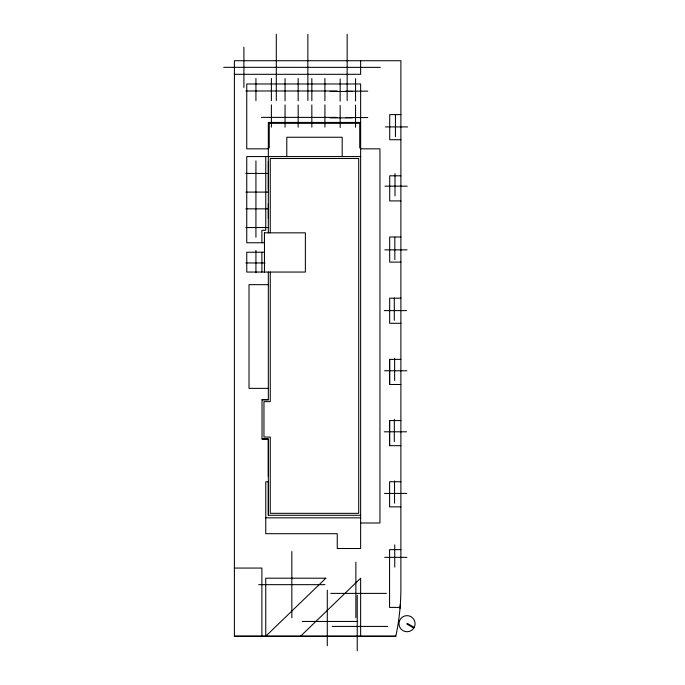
<?xml version="1.0" encoding="UTF-8"?>
<svg xmlns="http://www.w3.org/2000/svg" width="685" height="685" viewBox="0 0 685 685"><rect width="100%" height="100%" fill="white"/><g stroke="black" fill="none" stroke-linecap="round" stroke-linejoin="round"><path stroke-width="1.03" d="M261.893 242.764L261.893 230.263L265.754 230.263L265.754 156.565M264.47 252.234L246.754 252.234L246.754 272.056L305.373 272.056L305.373 232.84L264.47 232.84L264.47 242.764L246.754 242.764L246.754 156.565L360.635 156.565M360.635 515.291L268.332 515.291L268.332 481.812L265.754 481.812L265.754 533.701L337.251 533.701L337.251 548.514L360.635 548.514L360.635 83.981L246.754 83.981L246.754 148.842L268.332 148.842M268.332 476.477L268.332 438.991L262.021 438.957L262.021 399.749L268.332 399.749L268.332 272.056M268.332 218.284L268.332 203.924M268.332 189.865L268.332 161.386M400.888 445.678L389.594 445.67L389.602 420.556L400.888 420.556M400.888 384.49L389.619 384.482L389.628 359.368L400.888 359.368M389.619 445.67L389.628 420.556M389.637 384.482L389.645 359.368M400.006 608.434L400.323 604.427M395.81 636.211L234.39 636.211L234.39 60.725L400.888 60.725L400.888 588.346A228.182 228.182 0 0 1 395.802 636.262L234.39 636.211M300.552 636.219L360.635 578.217L360.635 636.254M223.755 67.318L380.278 67.378M234.39 74.314L360.635 74.314L360.635 60.725M245.906 90.977L337.114 90.985M345.531 91.148L367.759 91.148M330.136 91.456L352.364 91.456M400.888 114.609L389.731 114.609L389.722 139.723L400.888 139.731M261.37 117.383L337.114 117.392M345.531 117.563L367.759 117.563M330.136 117.863L352.364 117.863M360.635 122.435L268.332 122.435L268.332 232.84M385.424 126.913L407.652 126.913M268.332 147.943L269.239 147.943L269.239 123.334L359.728 123.334L359.728 147.943L360.635 147.943M360.635 148.842L379.952 148.842L379.952 522.997L360.635 522.997M245.906 173.425L268.143 173.425M400.888 175.797L389.714 175.797L389.705 200.919L400.888 200.919M384.97 186.157L407.198 186.157M245.906 192.1L268.143 192.1M245.906 208.848L268.143 208.848M245.906 227.531L268.143 227.531M400.888 236.993L389.688 236.984L389.679 262.107L400.888 262.107M384.807 249.862L407.044 249.862M245.906 262.954L265.086 262.954M268.332 284.669L249.015 284.669L249.015 388.369L268.332 388.369M400.888 298.18L389.671 298.172L389.662 323.294L400.888 323.294M384.268 310.605L406.496 310.605M384.61 370.773L406.847 370.773M384.294 431.798L406.53 431.798M262.021 438.991L268.332 438.991L268.332 515.291M400.888 481.743L389.602 481.743L389.594 506.866L400.888 506.866M384.516 493.431L406.744 493.431M265.754 517.834L360.635 517.834M400.888 549.635L389.585 549.635L389.559 607.407L400.083 607.407M384.722 557.342L406.958 557.342M234.39 568.062L261.893 568.062L261.893 636.202M258.725 584.656L324.973 584.656M330.804 593.39L386.383 593.39M302.222 621.458L357.801 621.458M332.165 626.424L387.744 626.424M262.021 399.749L268.332 399.775M414.185 627.357L407.233 623.341L406.83 624.035L413.783 628.051M395.442 114.412L395.442 136.64M394.997 173.656L394.997 195.893M394.834 237.352L394.834 259.589M394.748 544.84L394.748 567.077M394.637 358.272L394.637 380.5M394.543 480.93L394.543 503.167M394.286 298.103L394.286 320.332M394.32 419.297L394.32 441.534M357.227 595.171L357.227 650.75M355.866 562.137L355.866 617.716M355.558 78.647L355.558 100.883M355.558 105.062L355.558 127.29M347.158 34.25L347.158 100.498M342.183 156.565L342.183 137.248L286.784 137.248L286.784 156.565M340.154 78.955L340.154 101.183M340.154 105.362L340.154 127.59M327.284 590.205L327.284 645.784M324.913 78.484L324.913 100.712M324.913 104.891L324.913 127.119M311.838 78.527L311.838 100.764M311.838 104.942L311.838 127.17M307.865 34.25L307.865 100.498M298.163 78.527L298.163 100.764M298.163 104.942L298.163 127.17M291.844 551.536L291.844 617.784M285.054 78.527L285.054 100.764M285.054 104.942L285.054 127.17M276.303 34.25L276.303 100.498M271.388 78.475L271.388 100.704M271.388 104.882L271.388 127.119M270.267 232.84L270.267 158.5L358.7 158.5L358.7 513.356L270.267 513.33L270.267 437.064L263.956 437.03L263.956 401.633L270.267 401.633L270.267 272.056M264.47 232.84L264.47 272.056M261.893 252.234L261.893 272.056M255.933 78.475L255.933 100.704M255.933 160.924L255.933 237.258M255.933 250.453L255.933 272.681M243.903 47.171L243.903 87.457M414.476 626.775L413.423 628.59A8.049 8.049 0 0 1 399.894 627.409A8.049 8.049 0 0 1 406.684 615.644A8.049 8.049 0 0 1 414.476 626.775M325.854 578.208L265.754 636.219L265.754 578.191L325.854 578.208"/></g></svg>
